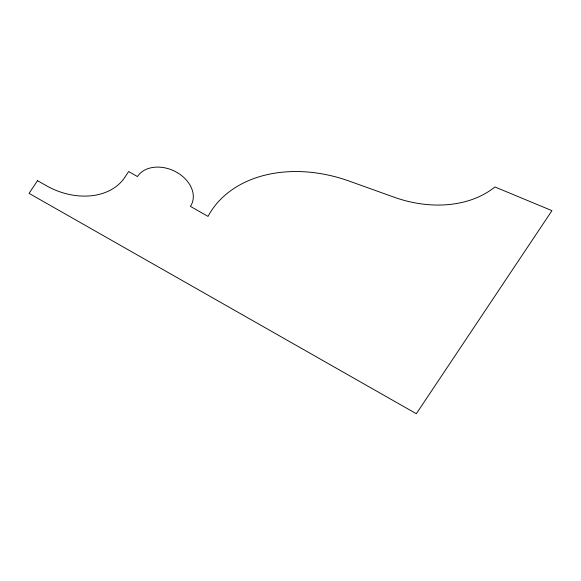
<?xml version="1.0" encoding="UTF-8"?>
<svg xmlns="http://www.w3.org/2000/svg" width="581" height="581" viewBox="0 0 581 581"><rect width="100%" height="100%" fill="white"/><g stroke="black" fill="none" stroke-linecap="round" stroke-linejoin="round"><path stroke-width="0.87" d="M37.525 180.676L29.05 193.364L416.33 413.716L551.95 210.656L494.903 186.959A105.967 79.118 24.4 0 1 393.918 197.133L349.275 181.119A128.147 95.683 24.4 0 0 208.02 216.386L190.415 206.364A30.481 22.761 24.4 0 0 176.566 172.216A30.481 22.761 24.4 0 0 137.45 176.559L128.648 171.548L124.566 177.655A60.961 45.514 24.4 0 1 46.327 185.68L37.525 180.676"/></g></svg>
